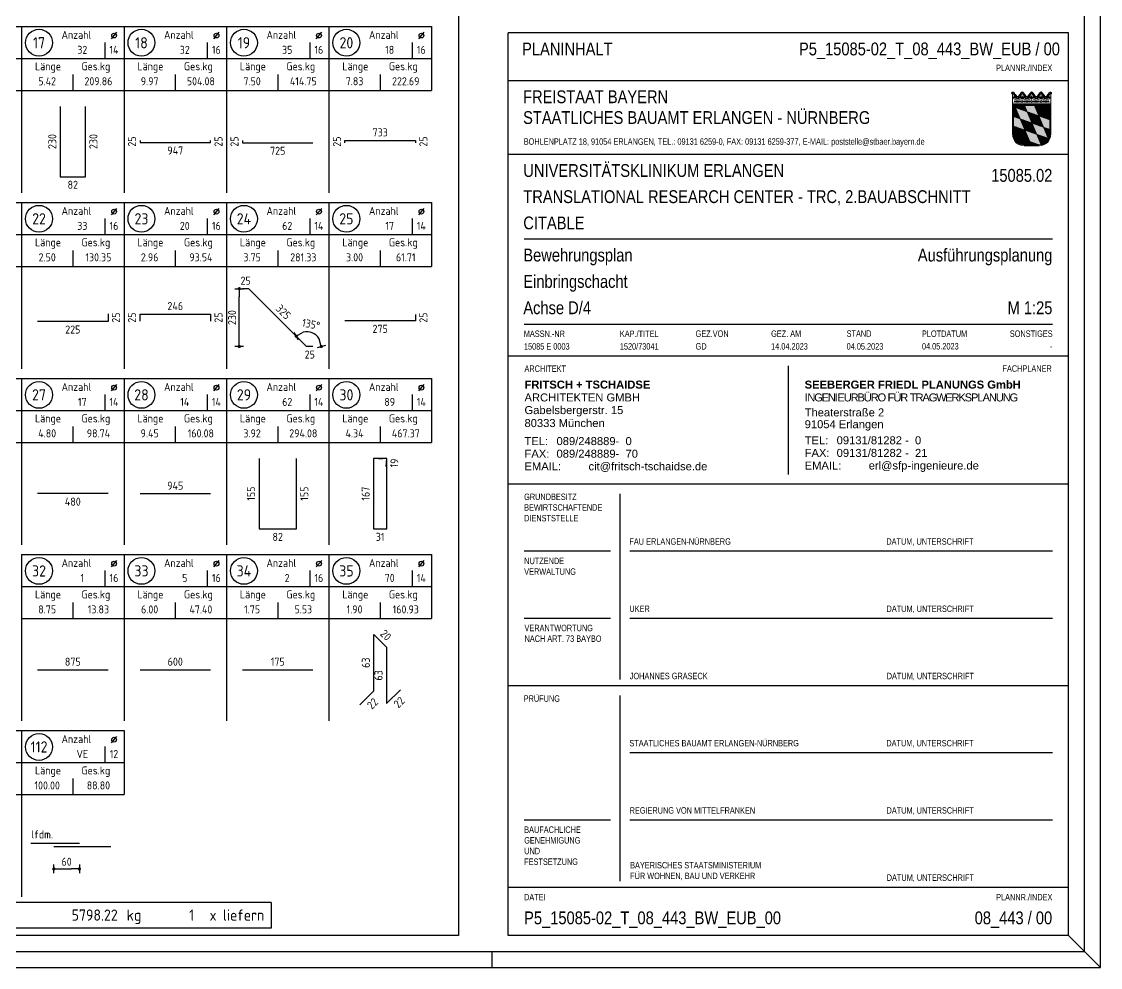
# Model space of a CAD drawing. Extents: x -13.2 to 53.1, y -36.8 to 21.9.
# Drawn here: x 26.05 to 34.48, y 0 to 7.39 of the extents above; entities that cross this region are included whole.
import ezdxf
from ezdxf.enums import TextEntityAlignment as Align

# ---------------------------------------------------------------- set-up
doc = ezdxf.new("R2010")
doc.units = 0
doc.header["$LTSCALE"] = 0.25
doc.linetypes.add('AUSGEZOGEN', pattern=[1000.01, 1000, 0.01])
for name, color, linetype in [('40 A Plankopf Text F+T', 7, 'Continuous'), ('BET-ANS', 7, 'Continuous'), ('MASSE', 7, 'Continuous'), ('RAHMEN', 7, 'Continuous'), ('RND', 7, 'Continuous'), ('RND_BILD', 7, 'Continuous'), ('TEXT', 7, 'Continuous')]:
    doc.layers.add(name, color=color, linetype=linetype)
doc.layers.add('NOPLOT', color=7, linetype='Continuous', plot=False)
doc.styles.add('ERSTELLTER_STIL_3', font='arial.ttf')
doc.styles.add('ERSTELLTER_STIL_4', font='arialbd.ttf')
doc.styles.add('plankopf_ArialN', font='ARIALN.TTF')
doc.styles.add('txt', font='isocp.shx')
doc.dimstyles.new('DOT_I', dxfattribs={"dimscale": 0.25, "dimtxt": 0.25, "dimasz": 0.25, "dimexe": 0.1, "dimexo": 0.3, "dimgap": 0.1, "dimtad": 1, "dimdec": 3, "dimzin": 3, "dimtxsty": 'txt', "dimblk": 'DOT', "dimblk1": 'DOT', "dimblk2": 'DOT', "dimsah": 1, "dimcen": 0.1, "dimse1": 1, "dimse2": 1, "dimazin": 0, "dimtfac": 1, "dimtdec": 4, "dimtix": 1, "dimtmove": 2, "dimatfit": 3, "dimfxl": 0, "dimtvp": 1, "dimtolj": 1, "dimtzin": 0, "dimarcsym": 0})
pattern_1 = [(0, (-322.07857, -163.97815), (8e-17, 0.254), [])]

# ---------------------------------------------------------------- blocks, each defined once
blk = doc.blocks.new('Bundeslandwappen')
at = {"lineweight": 9, "true_color": 0xffffff}
for points in [[(-5.75, 16.5), (-5.98, 16.5), (-5.98, 16.29), (-5.75, 16.29)], [(-5.09, 15.68), (-5.31, 15.68), (-5.31, 15.47), (-5.09, 15.47)], [(-3.49, 15.68), (-3.71, 15.68), (-3.71, 15.47), (-3.49, 15.47)], [(-2.82, 16.5), (-3.05, 16.5), (-3.05, 16.29), (-2.82, 16.29)], [(-2.15, 15.68), (-2.38, 15.68), (-2.38, 15.47), (-2.15, 15.47)], [(-0.56, 15.68), (-0.78, 15.68), (-0.78, 15.47), (-0.56, 15.47)], [(0.11, 16.5), (-0.11, 16.5), (-0.11, 16.29), (0.11, 16.29)], [(0.78, 15.68), (0.56, 15.68), (0.56, 15.47), (0.78, 15.47)], [(2.38, 15.68), (2.15, 15.68), (2.15, 15.47), (2.38, 15.47)], [(3.05, 16.5), (2.82, 16.5), (2.82, 16.29), (3.05, 16.29)], [(3.71, 15.68), (3.49, 15.68), (3.49, 15.47), (3.71, 15.47)], [(5.31, 15.68), (5.09, 15.68), (5.09, 15.47), (5.31, 15.47)], [(5.98, 16.5), (5.75, 16.5), (5.75, 16.29), (5.98, 16.29)]]:
    blk.add_hatch(color=7, dxfattribs=at).paths.add_polyline_path(points)
at = {"true_color": 0xffffff}
for points in [[(-5.34, 12.59), (-5.7, 12.59), (-5.7, 12.19), (-5.07, 11.96)], [(-1.42, 10.67), (-5.07, 11.96), (-3.57, 8.42), (0.08, 7.13)], [(0.86, 12.59), (-2.24, 12.59), (-1.42, 10.67), (2.23, 9.38)], [(3.96, 12.59), (1.66, 12.59), (4.37, 11.63)], [(5.7, 11.16), (4.37, 11.63), (5.7, 8.5)], [(-3.57, 8.42), (-5.7, 9.18), (-5.7, 6.17), (-2.07, 4.88)], [(3.73, 5.84), (0.08, 7.13), (1.58, 3.59), (5.23, 2.29)], [(5.7, 8.15), (2.23, 9.38), (3.73, 5.84), (5.7, 5.14)], [(-5.7, 6.14), (-5.7, 3.7, 0.041392), (-5.65, 3.14), (-4.21, 2.63)], [(1.58, 3.59), (-2.07, 4.88), (-0.56, 1.34), (2.36, 0.3, 0.043654), (2.95, 0.36)], [(-0.56, 1.34), (-4.21, 2.63), (-3.29, 0.45, 0.073774), (-2.3, 0.3), (-0.12, 0.3)]]:
    blk.add_hatch(color=7, dxfattribs=at).paths.add_polyline_path(points)
at = {"lineweight": 9}
h = blk.add_hatch(dxfattribs=at)
h.set_pattern_fill('ANSI31', color=256, scale=0.08, angle=315, style=0)
h.set_pattern_definition(pattern_1)
h.paths.add_polyline_path([(-5.07, 11.96), (-5.7, 12.19), (-5.7, 9.18), (-3.57, 8.42)])
h = blk.add_hatch(dxfattribs=at)
h.set_pattern_fill('ANSI31', color=256, scale=0.08, angle=315, style=0)
h.set_pattern_definition(pattern_1)
h.paths.add_polyline_path([(-2.24, 12.59), (-5.34, 12.59), (-5.07, 11.96), (-1.42, 10.67)])
h = blk.add_hatch(dxfattribs=at)
h.set_pattern_fill('ANSI31', color=256, scale=0.08, angle=315, style=0)
h.set_pattern_definition(pattern_1)
h.paths.add_polyline_path([(2.23, 9.38), (-1.42, 10.67), (0.08, 7.13), (3.73, 5.84)])
h = blk.add_hatch(dxfattribs=at)
h.set_pattern_fill('ANSI31', color=256, scale=0.08, angle=315, style=0)
h.set_pattern_definition(pattern_1)
h.paths.add_polyline_path([(4.37, 11.63), (1.66, 12.59), (0.86, 12.59), (2.23, 9.38), (5.7, 8.15), (5.7, 8.5)])
h = blk.add_hatch(dxfattribs=at)
h.set_pattern_fill('ANSI31', color=256, scale=0.08, angle=315, style=0)
h.set_pattern_definition(pattern_1)
h.paths.add_polyline_path([(5.7, 12.59), (3.96, 12.59), (4.37, 11.63), (5.7, 11.16)])
h = blk.add_hatch(dxfattribs=at)
h.set_pattern_fill('ANSI31', color=256, scale=0.08, angle=315, style=0)
h.set_pattern_definition(pattern_1)
h.paths.add_polyline_path([(0.08, 7.13), (-3.57, 8.42), (-2.07, 4.88), (1.58, 3.59)])
h = blk.add_hatch(dxfattribs=at)
h.set_pattern_fill('ANSI31', color=256, scale=0.08, angle=315, style=0)
h.set_pattern_definition(pattern_1)
h.paths.add_polyline_path([(-2.07, 4.88), (-5.7, 6.17), (-5.7, 6.14), (-4.21, 2.63), (-0.56, 1.34)])
h = blk.add_hatch(dxfattribs=at)
h.set_pattern_fill('ANSI31', color=256, scale=0.08, angle=315, style=0)
h.set_pattern_definition(pattern_1)
h.paths.add_polyline_path([(5.31, 2.11), (5.23, 2.29), (1.58, 3.59), (2.95, 0.36, 0.22704)])
h = blk.add_hatch(dxfattribs=at)
h.set_pattern_fill('ANSI31', color=256, scale=0.08, angle=315, style=0)
h.set_pattern_definition(pattern_1)
h.paths.add_polyline_path([(5.7, 5.14), (3.73, 5.84), (5.23, 2.29), (5.37, 2.24, 0.111178), (5.7, 3.7)])
h = blk.add_hatch(dxfattribs=at)
h.set_pattern_fill('ANSI31', color=256, scale=0.08, angle=315, style=0)
h.set_pattern_definition(pattern_1)
h.paths.add_polyline_path([(-4.21, 2.63), (-5.65, 3.14, 0.285055), (-3.29, 0.45)])
h = blk.add_hatch(dxfattribs=at)
h.set_pattern_fill('ANSI31', color=256, scale=0.08, angle=315, style=0)
h.set_pattern_definition(pattern_1)
h.paths.add_polyline_path([(-0.56, 1.34), (-0.12, 0.3), (2.3, 0.3, 0.004354), (2.36, 0.3)])
for p, q in [((-6, 16.1), (-6, 3.7)), ((-5.64, 14.97), (-5.64, 15.18)), ((-5.61, 16.59), (-5.62, 16.68)), ((-5.33, 15.19), (-5.33, 15.05)), ((-4.68, 14.54), (-5.26, 14.54)), ((-4.12, 14.54), (-3.54, 14.54)), ((-3.47, 15.19), (-3.47, 15.05)), ((-3.36, 13.9), (-2.93, 14.17)), ((-2.93, 13.63), (-3.36, 13.9)), ((-3.19, 16.59), (-3.18, 16.67)), ((-3.16, 14.97), (-3.16, 15.18)), ((-2.93, 15.58), (-2.93, 14.47)), ((-2.93, 14.17), (-2.5, 13.9)), ((-2.5, 13.9), (-2.93, 13.63)), ((-2.71, 14.97), (-2.71, 15.18)), ((-2.68, 16.59), (-2.69, 16.67)), ((-2.4, 15.19), (-2.4, 15.05)), ((-1.74, 14.54), (-2.32, 14.54)), ((-1.19, 14.54), (-0.61, 14.54)), ((-0.54, 15.19), (-0.54, 15.05)), ((0, 14.17), (-0.43, 13.9)), ((-0.43, 13.9), (0, 13.63)), ((-0.25, 16.59), (-0.24, 16.67)), ((-0.22, 14.97), (-0.22, 15.18)), ((0, 15.58), (0, 14.47)), ((0.43, 13.9), (0, 14.17)), ((0, 13.63), (0.43, 13.9)), ((0.22, 14.97), (0.22, 15.18)), ((0.25, 16.59), (0.24, 16.67)), ((0.54, 15.19), (0.54, 15.05)), ((1.19, 14.54), (0.61, 14.54)), ((1.74, 14.54), (2.32, 14.54)), ((2.4, 15.19), (2.4, 15.05)), ((2.93, 14.17), (2.5, 13.9)), ((2.5, 13.9), (2.93, 13.63)), ((2.68, 16.59), (2.69, 16.67)), ((2.71, 14.97), (2.71, 15.18)), ((2.93, 15.58), (2.93, 14.47)), ((3.36, 13.9), (2.93, 14.17)), ((2.93, 13.63), (3.36, 13.9)), ((3.16, 14.97), (3.16, 15.18)), ((3.19, 16.59), (3.18, 16.67)), ((3.47, 15.19), (3.47, 15.05)), ((4.12, 14.54), (3.54, 14.54)), ((4.68, 14.54), (5.26, 14.54)), ((5.33, 15.19), (5.33, 15.05)), ((5.61, 16.59), (5.62, 16.68)), ((5.64, 14.97), (5.64, 15.18)), ((6, 3.7), (6, 16.1)), ((-6, 13.29), (6, 13.29)), ((-6, 12.94), (6, 12.94)), ((-5.7, 12.59), (-5.7, 3.7)), ((-5.7, 12.59), (5.7, 12.59)), ((-5.7, 12.19), (5.7, 8.15)), ((-5.34, 12.59), (-0.12, 0.3)), ((-2.24, 12.59), (2.95, 0.36)), ((0.86, 12.59), (5.31, 2.11)), ((1.66, 12.59), (5.7, 11.16)), ((3.96, 12.59), (5.7, 8.5)), ((5.7, 3.7), (5.7, 12.59)), ((-5.7, 9.18), (5.7, 5.14)), ((-5.7, 6.17), (5.37, 2.24)), ((-5.7, 6.14), (-3.29, 0.45)), ((-5.66, 3.14), (2.36, 0.3)), ((-2.3, 0.3), (2.3, 0.3)), ((-2.3, 0), (2.3, 0))]:
    blk.add_line(p, q, dxfattribs=at)
for points in [[(-5.75, 16.29), (-5.98, 16.29), (-5.98, 16.5), (-5.75, 16.5)], [(-5.09, 15.47), (-5.31, 15.47), (-5.31, 15.68), (-5.09, 15.68)], [(-4.07, 13.71), (-4.83, 13.71), (-4.83, 14.1), (-4.07, 14.1)], [(-3.71, 15.47), (-3.49, 15.47), (-3.49, 15.68), (-3.71, 15.68)], [(-2.82, 16.29), (-3.05, 16.29), (-3.05, 16.5), (-2.82, 16.5)], [(-2.15, 15.47), (-2.38, 15.47), (-2.38, 15.68), (-2.15, 15.68)], [(-1.8, 13.71), (-1.04, 13.71), (-1.04, 14.1), (-1.8, 14.1)], [(-0.78, 15.47), (-0.56, 15.47), (-0.56, 15.68), (-0.78, 15.68)], [(0.11, 16.29), (-0.11, 16.29), (-0.11, 16.5), (0.11, 16.5)], [(0.78, 15.47), (0.56, 15.47), (0.56, 15.68), (0.78, 15.68)], [(1.8, 13.71), (1.04, 13.71), (1.04, 14.1), (1.8, 14.1)], [(2.15, 15.47), (2.38, 15.47), (2.38, 15.68), (2.15, 15.68)], [(3.05, 16.29), (2.82, 16.29), (2.82, 16.5), (3.05, 16.5)], [(3.71, 15.47), (3.49, 15.47), (3.49, 15.68), (3.71, 15.68)], [(4.07, 13.71), (4.83, 13.71), (4.83, 14.1), (4.07, 14.1)], [(5.09, 15.47), (5.31, 15.47), (5.31, 15.68), (5.09, 15.68)], [(5.75, 16.29), (5.98, 16.29), (5.98, 16.5), (5.75, 16.5)]]:
    blk.add_lwpolyline(points, close=True, dxfattribs=at)
for centre in [(-5.28, 13.9), (-3.71, 13.9), (-2.2, 13.9), (-0.68, 13.9), (0.68, 13.9), (2.2, 13.9), (3.71, 13.9), (5.28, 13.9)]:
    blk.add_circle(centre, 0.123, dxfattribs=at)
for centre, radius, start, end in [((-5.89, 16.45), 0.362, 44.6681, 253.1183), ((-5.67, 16.67), 0.05, 6.6615, 44.6681), ((-5.49, 15.18), 0.157, 3.2756, 179.5521), ((-5.19, 14.99), 0.453, 182.8328, 261.3043), ((-5.56, 16.59), 0.05, 186.6615, 265.6209), ((-5.42, 15.99), 0.179, 74.7883, 15.1356), ((-5.59, 16.26), 0.281, 346.0232, 85.6209), ((-5.36, 16.21), 0.05, 254.7883, 346.0232), ((-5.26, 15.23), 0.191, 249.6358, 3.0857), ((-5.2, 16.05), 0.05, 93.0633, 195.1356), ((-5.19, 15.87), 0.224, 350.9542, 93.0633), ((-5.02, 15.24), 0.05, 82.9467, 183.0857), ((-4.99, 15.54), 0.249, 262.9467, 77.8855), ((-4.92, 15.83), 0.05, 170.9542, 257.8855), ((-4.62, 14.89), 0.224, 71.4, 0), ((-4.71, 14.85), 0.312, 275.9649, 353.9773), ((-4.4, 15.24), 0.208, 317.0775, 222.9225), ((-4.18, 14.89), 0.224, 180, 108.6), ((-4.09, 14.85), 0.312, 186.0227, 264.0351), ((-3.81, 15.54), 0.249, 102.1145, 277.0533), ((-3.88, 15.83), 0.05, 282.1145, 9.0458), ((-3.61, 15.87), 0.224, 86.9367, 189.0458), ((-3.78, 15.24), 0.05, 356.9143, 97.0533), ((-3.54, 15.23), 0.191, 176.9143, 290.3642), ((-3.6, 16.05), 0.05, 344.8644, 86.9367), ((-3.38, 15.99), 0.179, 164.8644, 105.2117), ((-3.61, 14.99), 0.453, 278.6957, 357.1672), ((-3.21, 16.26), 0.281, 94.3791, 193.9768), ((-3.44, 16.21), 0.05, 193.9768, 285.2117), ((-3.31, 15.18), 0.157, 0.4479, 176.7244), ((-3.24, 16.59), 0.05, 274.3791, 353.3385), ((-3.13, 16.67), 0.05, 155.2288, 173.3385), ((-2.93, 16.58), 0.264, 24.0166, 155.3409), ((-2.55, 15.18), 0.157, 3.2756, 179.5521), ((-2.26, 14.99), 0.453, 182.8328, 261.3043), ((-2.74, 16.66), 0.05, 6.6615, 24.0166), ((-2.63, 16.59), 0.05, 186.6615, 265.6209), ((-2.49, 15.99), 0.179, 74.7883, 15.1356), ((-2.65, 16.26), 0.281, 346.0232, 85.6209), ((-2.43, 16.21), 0.05, 254.7883, 346.0232), ((-2.33, 15.23), 0.191, 249.6358, 3.0857), ((-2.27, 16.05), 0.05, 93.0633, 195.1356), ((-2.26, 15.87), 0.224, 350.9542, 93.0633), ((-2.09, 15.24), 0.05, 82.9467, 183.0857), ((-2.05, 15.54), 0.249, 262.9467, 77.8855), ((-1.99, 15.83), 0.05, 170.9542, 257.8855), ((-1.69, 14.89), 0.224, 71.4, 0), ((-1.78, 14.85), 0.312, 275.9649, 353.9773), ((-1.47, 15.24), 0.208, 317.0775, 222.9225), ((-1.24, 14.89), 0.224, 180, 108.6), ((-1.16, 14.85), 0.312, 186.0227, 264.0351), ((-0.88, 15.54), 0.249, 102.1145, 277.0533), ((-0.94, 15.83), 0.05, 282.1145, 9.0458), ((-0.67, 15.87), 0.224, 86.9367, 189.0458), ((-0.84, 15.24), 0.05, 356.9143, 97.0533), ((-0.6, 15.23), 0.191, 176.9143, 290.3642), ((-0.66, 16.05), 0.05, 344.8644, 86.9367), ((-0.44, 15.99), 0.179, 164.8644, 105.2117), ((-0.68, 14.99), 0.453, 278.6957, 357.1672), ((-0.28, 16.26), 0.281, 94.3791, 193.9768), ((-0.5, 16.21), 0.05, 193.9768, 285.2117), ((-0.38, 15.18), 0.157, 0.4479, 176.7244), ((-0.3, 16.59), 0.05, 274.3791, 353.3385), ((0, 16.58), 0.264, 24.0166, 155.3409), ((-0.19, 16.67), 0.05, 155.2288, 173.3385), ((0.38, 15.18), 0.157, 3.2756, 179.5521), ((0.68, 14.99), 0.453, 182.8328, 261.3043), ((0.19, 16.66), 0.05, 6.6615, 24.0166), ((0.3, 16.59), 0.05, 186.6615, 265.6209), ((0.44, 15.99), 0.179, 74.7883, 15.1356), ((0.28, 16.26), 0.281, 346.0232, 85.6209), ((0.5, 16.21), 0.05, 254.7883, 346.0232), ((0.6, 15.23), 0.191, 249.6358, 3.0857), ((0.66, 16.05), 0.05, 93.0633, 195.1356), ((0.67, 15.87), 0.224, 350.9542, 93.0633), ((0.84, 15.24), 0.05, 82.9467, 183.0857), ((0.88, 15.54), 0.249, 262.9467, 77.8855), ((0.94, 15.83), 0.05, 170.9542, 257.8855), ((1.24, 14.89), 0.224, 71.4, 0), ((1.16, 14.85), 0.312, 275.9649, 353.9773), ((1.47, 15.24), 0.208, 317.0775, 222.9225), ((1.69, 14.89), 0.224, 180, 108.6), ((1.78, 14.85), 0.312, 186.0227, 264.0351), ((2.05, 15.54), 0.249, 102.1145, 277.0533), ((1.99, 15.83), 0.05, 282.1145, 9.0458), ((2.26, 15.87), 0.224, 86.9367, 189.0458), ((2.09, 15.24), 0.05, 356.9143, 97.0533), ((2.33, 15.23), 0.191, 176.9143, 290.3642), ((2.27, 16.05), 0.05, 344.8644, 86.9367), ((2.49, 15.99), 0.179, 164.8644, 105.2117), ((2.26, 14.99), 0.453, 278.6957, 357.1672), ((2.65, 16.26), 0.281, 94.3791, 193.9768), ((2.43, 16.21), 0.05, 193.9768, 285.2117), ((2.55, 15.18), 0.157, 0.4479, 176.7244), ((2.63, 16.59), 0.05, 274.3791, 353.3385), ((2.93, 16.58), 0.264, 24.0166, 155.3409), ((2.74, 16.67), 0.05, 155.2288, 173.3385), ((3.31, 15.18), 0.157, 3.2756, 179.5521), ((3.61, 14.99), 0.453, 182.8328, 261.3043), ((3.13, 16.66), 0.05, 6.6615, 24.0166), ((3.24, 16.59), 0.05, 186.6615, 265.6209), ((3.38, 15.99), 0.179, 74.7883, 15.1356), ((3.21, 16.26), 0.281, 346.0232, 85.6209), ((3.44, 16.21), 0.05, 254.7883, 346.0232), ((3.54, 15.23), 0.191, 249.6358, 3.0857), ((3.6, 16.05), 0.05, 93.0633, 195.1356), ((3.61, 15.87), 0.224, 350.9542, 93.0633), ((3.78, 15.24), 0.05, 82.9467, 183.0857), ((3.81, 15.54), 0.249, 262.9467, 77.8855), ((3.88, 15.83), 0.05, 170.9542, 257.8855), ((4.18, 14.89), 0.224, 71.4, 0), ((4.09, 14.85), 0.312, 275.9649, 353.9773), ((4.4, 15.24), 0.208, 317.0775, 222.9225), ((4.62, 14.89), 0.224, 180, 108.6), ((4.71, 14.85), 0.312, 186.0227, 264.0351), ((4.99, 15.54), 0.249, 102.1145, 277.0533), ((4.92, 15.83), 0.05, 282.1145, 9.0458), ((5.19, 15.87), 0.224, 86.9367, 189.0458), ((5.02, 15.24), 0.05, 356.9143, 97.0533), ((5.26, 15.23), 0.191, 176.9143, 290.3642), ((5.2, 16.05), 0.05, 344.8644, 86.9367), ((5.42, 15.99), 0.179, 164.8644, 105.2117), ((5.19, 14.99), 0.453, 278.6957, 357.1672), ((5.59, 16.26), 0.281, 94.3791, 193.9768), ((5.36, 16.21), 0.05, 193.9768, 285.2117), ((5.49, 15.18), 0.157, 0.4479, 176.7244), ((5.56, 16.59), 0.05, 274.3791, 353.3385), ((5.67, 16.67), 0.05, 135.3319, 173.3385), ((5.89, 16.45), 0.362, 286.8817, 135.3319), ((-2.3, 3.7), 3.7, 180, 270), ((-2.3, 3.7), 3.4, 180, 270), ((2.3, 3.7), 3.7, 270, 0), ((2.3, 3.7), 3.4, 270, 0)]:
    blk.add_arc(centre, radius, start, end, dxfattribs=at)
blk = doc.blocks.new('Plankopf_PU')
for p, q in [((-18.5, 25.4), (-18.5, 27.7)), ((-1, 27.7), (-18.5, 27.7)), ((-1, 27.7), (-18.5, 27.7)), ((-1, 25.4), (-1, 27.7)), ((-1, 25.4), (-18.5, 25.4)), ((-1, 25.4), (-18.5, 25.4)), ((-18.5, 19.1), (-18.5, 25.4)), ((-1, 19.1), (-1, 25.4)), ((-1.5, 22.75), (-18, 22.75)), ((-18, 20.1), (-1.5, 20.1)), ((-18.5, 15.1), (-18.5, 19.1)), ((-1, 19.1), (-18.5, 19.1)), ((-1, 15.1), (-1, 19.1)), ((-9.75, 18.8), (-9.75, 15.4)), ((-1, 15.1), (-18.5, 15.1)), ((-1, 15.1), (-18.5, 15.1)), ((-18.5, 8.8), (-18.5, 15.1)), ((-1, 8.8), (-1, 15.1)), ((-15, 9), (-15, 14.8)), ((-15.3, 13), (-18, 13)), ((-1.5, 13), (-14.7, 13)), ((-15.3, 10.9), (-18, 10.9)), ((-1.5, 10.9), (-14.7, 10.9)), ((-18.5, 2.5), (-18.5, 8.8)), ((-1, 8.8), (-18.5, 8.8)), ((-1, 2.5), (-1, 8.8)), ((-15, 2.7), (-15, 8.5)), ((-1.5, 6.7), (-14.7, 6.7)), ((-15.3, 4.6), (-18, 4.6)), ((-1.5, 4.6), (-14.7, 4.6)), ((-1, 2.5), (-18.5, 2.5)), ((-18.5, 1), (-18.5, 2.5)), ((-1, 2.5), (-18.5, 2.5)), ((-1, 1), (-1, 2.5)), ((-1, 1), (-18.5, 1))]:
    blk.add_line(p, q)
at = {"xscale": 0.1, "yscale": 0.1, "zscale": 0.1}
blk.add_blockref('Bundeslandwappen', (-2.148, 25.669), dxfattribs=at)
at = {"linetype": 'AUSGEZOGEN', "lineweight": 35, "style": 'plankopf_ArialN'}
for s, height, p in [('FREISTAAT BAYERN', 0.4, (-18.032, 27.401)), ('PRÜFUNG', 0.2, (-18.013, 8.5))]:
    blk.add_text(s, height=height, dxfattribs=at).set_placement(p, align=Align.TOP_LEFT)
blk.add_text('STAATLICHES BAUAMT ERLANGEN - NÜRNBERG', height=0.4, dxfattribs=at).set_placement((-18.032, 26.552), align=Align.MIDDLE_LEFT)
at = {"style": 'plankopf_ArialN'}
for s, p in [('BOHLENPLATZ 18, 91054 ERLANGEN, TEL.: 09131 6259-0, FAX: 09131 6259-377, E-MAIL: poststelle@stbaer.bayern.de', (-18.012, 25.702)), ('MASSN.-NR', (-18.011, 19.698)), ('KAP./TITEL', (-15.01, 19.698)), ('GEZ.VON', (-12.644, 19.7)), ('GEZ. AM', (-10.286, 19.7)), ('STAND', (-7.927, 19.702)), ('PLOTDATUM', (-5.574, 19.7)), ('FAU ERLANGEN-NÜRNBERG', (-14.712, 13.207)), ('DATUM, UNTERSCHRIFT', (-6.687, 13.207)), ('UKER', (-14.712, 11.107)), ('DATUM, UNTERSCHRIFT', (-6.68, 11.106)), ('JOHANNES GRASECK', (-14.7, 9.005)), ('DATUM, UNTERSCHRIFT', (-6.675, 9.005)), ('STAATLICHES BAUAMT ERLANGEN-NÜRNBERG', (-14.712, 6.907)), ('DATUM, UNTERSCHRIFT', (-6.687, 6.907)), ('REGIERUNG VON MITTELFRANKEN', (-14.705, 4.806)), ('DATUM, UNTERSCHRIFT', (-6.68, 4.806)), ('DATUM, UNTERSCHRIFT', (-6.675, 2.705)), ('DATEI', (-18.002, 2.095))]:
    blk.add_text(s, height=0.2, dxfattribs=at).set_placement(p)
for s, p in [('SONSTIGES', (-1.493, 19.7)), ('PLANNR./INDEX', (-1.501, 2.095))]:
    blk.add_text(s, height=0.2, dxfattribs=at).set_placement(p, align=Align.RIGHT)
at = {"linetype": 'AUSGEZOGEN', "lineweight": 35, "style": 'plankopf_ArialN'}
blk.add_text('ARCHITEKT', height=0.2, dxfattribs=at).set_placement((-17.989, 18.607))
blk.add_text('FACHPLANER', height=0.2, dxfattribs=at).set_placement((-1.52, 18.611), align=Align.RIGHT)
at = {"insert": (-5.574, 19.303), "char_height": 0.2, "attachment_point": 7, "style": 'plankopf_ArialN'}
blk.add_mtext('04.05.2023', dxfattribs=at)
at = {"char_height": 0.2, "attachment_point": 1, "style": 'plankopf_ArialN'}
for s, insert, width in [('GRUNDBESITZ\\PBEWIRTSCHAFTENDE DIENSTSTELLE', (-18, 14.804), 2.5), ('NUTZENDE^JVERWALTUNG', (-17.998, 12.8), 2.69843), ('VERANTWORTUNG  NACH ART. 73 BAYBO', (-17.988, 10.705), 2.68768), ('BAUFACHLICHE GENEHMIGUNG UND FESTSETZUNG', (-17.998, 4.404), 2.2311), ('BAYERISCHES STAATSMINISTERIUM ^JFÜR WOHNEN, BAU UND VERKEHR', (-14.689, 3.294), 9.29412)]:
    blk.add_mtext(s, dxfattribs=dict(at, insert=insert, width=width))
at = {"style": 'plankopf_ArialN'}
for tag, p in [('PROJEKTBEZEICHNUNGZ1', (-18.025, 24.578)), ('PROJEKTBEZEICHNUNGZ2', (-18.025, 23.761)), ('PROJEKTBEZEICHNUNGZ3', (-18.025, 22.941))]:
    blk.add_attdef(tag, text='', height=0.4, dxfattribs=at).set_placement(p, align=Align.BOTTOM_LEFT)
for tag, p in [('GEB.-NR', (-1.5, 24.946)), ('0.000X', (-1.507, 1.749))]:
    blk.add_attdef(tag, text='', height=0.4, dxfattribs=at).set_placement(p, align=Align.TOP_RIGHT)
for tag, p, height in [('PLANINHALTZ1', (-18.025, 22.055), 0.4), ('PLANINHALTZ2', (-18.025, 21.232), 0.4), ('PLANINHALTZ3', (-18.025, 20.409), 0.4), ('MASSN.-NR', (-18.005, 19.303), 0.2), ('KAPITEL/TITEL', (-15.01, 19.303), 0.2), ('GEZ_VON', (-12.644, 19.303), 0.2), ('GEZ_AM', (-10.286, 19.303), 0.2), ('STAND', (-7.927, 19.303), 0.2)]:
    blk.add_attdef(tag, p, '', height=height, dxfattribs=at)
for tag, height, p in [('PLANUNGSPHASE', 0.4, (-1.5, 22.055)), ('PROJEKTKATEGORIE', 0.4, (-1.5, 21.232)), ('MAßSTAB', 0.4, (-1.5, 20.409)), ('SONSTIGES', 0.2, (-1.5, 19.303))]:
    blk.add_attdef(tag, text='', height=height, dxfattribs=at).set_placement(p, align=Align.RIGHT)
at = {"layer": '40 A Plankopf Text F+T', "color": 7, "linetype": 'Continuous', "lineweight": 13, "char_height": 0.25, "attachment_point": 7}
for s, insert, style in [('\\A1;FRITSCH + TSCHAIDSE ', (-17.988, 18.081), 'ERSTELLTER_STIL_4'), ('\\A1;SEEBERGER FRIEDL PLANUNGS GmbH', (-9.238, 18.081), 'ERSTELLTER_STIL_4'), ('\\A1;ARCHITEKTEN GMBH', (-17.988, 17.68), 'ERSTELLTER_STIL_3'), ('\\A1;{\\T0.8;INGENIEURBÜRO FÜR TRAGWERKSPLANUNG}', (-9.238, 17.68), 'ERSTELLTER_STIL_3'), ('\\A1;Gabelsbergerstr. 15', (-17.988, 17.212), 'ERSTELLTER_STIL_3'), ('\\A1;Theaterstraße 2', (-9.238, 17.212), 'ERSTELLTER_STIL_3'), ('\\A1;80333 München', (-17.988, 16.879), 'ERSTELLTER_STIL_3'), ('\\A1;91054 Erlangen', (-9.238, 16.771), 'ERSTELLTER_STIL_3')]:
    blk.add_mtext(s, dxfattribs=dict(at, insert=insert, style=style))
at = {"layer": '40 A Plankopf Text F+T', "color": 7, "linetype": 'Continuous', "lineweight": 13, "char_height": 0.25, "attachment_point": 7, "line_spacing_factor": 0.945293, "style": 'ERSTELLTER_STIL_3'}
for s, insert in [('\\A1;TEL: ^I089/248889-  0\\PFAX: ^I089/248889-  70\\PEMAIL: ^Icit@fritsch-tschaidse.de', (-17.988, 15.481)), ('\\A1;TEL: ^I09131/81282 -  0\\PFAX: ^I09131/81282 -  21\\PEMAIL: ^Ierl@sfp-ingenieure.de', (-9.238, 15.481))]:
    blk.add_mtext(s, dxfattribs=dict(at, insert=insert))
blk = doc.blocks.new('A0-19-0')
at = {"layer": 'RAHMEN'}
for p, q in [((137.9, 0), (137.9, 84.1)), ((0, 0), (137.9, 0))]:
    blk.add_line(p, q, dxfattribs=at)
at = {"layer": 'RAHMEN', "color": 5}
for p, q in [((137.4, 0.5), (137.4, 83.6)), ((2, 0.5), (137.4, 0.5))]:
    blk.add_line(p, q, dxfattribs=at)
at = {"layer": 'RAHMEN', "color": 7}
blk.add_line((118.9, 0), (118.9, 0.5), dxfattribs=at)
blk = doc.blocks.new('DOT')
at = {"layer": 'MASSE', "color": 7, "linetype": 'Continuous'}
for p, q in [((0, 0), (-1, 0)), ((0, 0.54), (0, -0.54))]:
    blk.add_line(p, q, dxfattribs=at)
at = {"layer": 'MASSE', "color": 7, "linetype": 'Continuous', "const_width": 0.2}
blk.add_lwpolyline([(-0.1, 0, 1), (0.1, 0, 1)], format="xyb", close=True, dxfattribs=at)
blk = doc.blocks.new('*D38')
at = {"layer": 'Defpoints', "color": 0, "linetype": 'AUSGEZOGEN', "transparency": 16777216}
for p in [(26.3026, 0.9444), (26.5026, 0.9444), (26.5026, 0.7694)]:
    blk.add_point(p, dxfattribs=at)
at = {"layer": 'RND', "color": 0, "linetype": 'AUSGEZOGEN', "lineweight": -2, "transparency": 16777216}
blk.add_line((26.3651, 0.7694), (26.4401, 0.7694), dxfattribs=at)
at = {"layer": 'RND', "color": 0, "linetype": 'AUSGEZOGEN', "lineweight": -2, "transparency": 16777216, "xscale": 0.0625, "yscale": 0.0625, "zscale": 0.0625, "rotation": 180}
blk.add_blockref('DOT', (26.3026, 0.7694), dxfattribs=at)
at = {"layer": 'RND', "color": 0, "linetype": 'AUSGEZOGEN', "lineweight": -2, "transparency": 16777216, "xscale": 0.0625, "yscale": 0.0625, "zscale": 0.0625}
blk.add_blockref('DOT', (26.5026, 0.7694), dxfattribs=at)
at = {"layer": 'RND', "color": 0, "linetype": 'AUSGEZOGEN', "transparency": 16777216, "insert": (26.4026, 0.8257), "char_height": 0.0625, "attachment_point": 5, "style": 'txt'}
blk.add_mtext('\\A1;60', dxfattribs=at)
blk = doc.blocks.new('RND_LIS2')
at = {"layer": 'RND', "color": 3, "linetype": 'Continuous'}
for p, q in [((0, 0), (0, -5.2)), ((0, 0), (3.2, 0)), ((3.2, 0), (3.2, -2)), ((2.6, -0.503), (2.6, -1)), ((0, -1), (3.2, -1)), ((1.6, -1.503), (1.6, -2)), ((0, -2), (3.2, -2))]:
    blk.add_line(p, q, dxfattribs=at)
at = {"layer": 'RND', "color": 7, "linetype": 'Continuous'}
blk.add_line((2.805, -0.39), (2.973, -0.186), dxfattribs=at)
at = {"layer": 'RND', "color": 1, "linetype": 'Continuous'}
blk.add_circle((0.545, -0.513), 0.42, dxfattribs=at)
at = {"layer": 'RND', "color": 7, "linetype": 'Continuous'}
blk.add_circle((2.889, -0.288), 0.075, dxfattribs=at)
at = {"layer": 'RND', "color": 7, "linetype": 'Continuous', "style": 'txt'}
for s, p in [('Anzahl', (1.249, -0.391)), ('Länge', (0.42, -1.373)), ('Ges.kg', (1.872, -1.373))]:
    blk.add_text(s, height=0.25, dxfattribs=at).set_placement(p)
at = {"layer": 'RND', "color": 1, "linetype": 'Continuous', "style": 'txt'}
blk.add_attdef('POS1', text='', height=0.35, dxfattribs=at).set_placement((0.545, -0.513), align=Align.MIDDLE)
at = {"layer": 'RND', "color": 7, "linetype": 'Continuous', "style": 'txt'}
for tag, p in [('STK1', (1.897, -0.859)), ('DS1', (2.885, -0.859)), ('LANG1', (0.8, -1.841)), ('GEW', (2.4, -1.841))]:
    blk.add_attdef(tag, text='', height=0.25, dxfattribs=at).set_placement(p, align=Align.CENTER)
blk = doc.blocks.new('*D42')
at = {"layer": 'Defpoints', "color": 0, "linetype": 'AUSGEZOGEN', "transparency": 16777216}
for p in [(27.751, 5.3014), (27.751, 5.3014), (27.751, 4.8496)]:
    blk.add_point(p, dxfattribs=at)
at = {"layer": 'RND_BILD', "color": 0, "linetype": 'AUSGEZOGEN', "lineweight": -2, "transparency": 16777216}
blk.add_line((27.751, 4.9121), (27.751, 5.2389), dxfattribs=at)
at = {"layer": 'RND_BILD', "color": 0, "linetype": 'AUSGEZOGEN', "lineweight": -2, "transparency": 16777216, "xscale": 0.0625, "yscale": 0.0625, "zscale": 0.0625}
for p, rotation in [((27.751, 5.3014), 90), ((27.751, 4.8496), 270)]:
    blk.add_blockref('DOT', p, dxfattribs=dict(at, rotation=rotation))
at = {"layer": 'RND_BILD', "color": 0, "linetype": 'AUSGEZOGEN', "transparency": 16777216, "insert": (27.6948, 5.0755), "char_height": 0.0625, "attachment_point": 5, "rotation": 90, "style": 'txt'}
blk.add_mtext('\\A1;230', dxfattribs=at)
blk = doc.blocks.new('*D44')
at = {"layer": 'Defpoints', "color": 0, "linetype": 'AUSGEZOGEN', "transparency": 16777216}
for p in [(27.8252, 5.3014), (28.3579, 4.9307), (28.2769, 4.8496), (28.2769, 4.8496), (28.326, 4.8496)]:
    blk.add_point(p, dxfattribs=at)
at = {"layer": 'MASSE', "color": 0, "linetype": 'AUSGEZOGEN', "lineweight": -2, "transparency": 16777216}
blk.add_arc((28.2769, 4.8496), 0.1146, 31.65411, 103.34589, dxfattribs=at)
at = {"layer": 'MASSE', "color": 0, "linetype": 'AUSGEZOGEN', "lineweight": -2, "transparency": 16777216, "xscale": 0.0625, "yscale": 0.0625, "zscale": 0.0625}
for p, rotation in [((28.1959, 4.9307), 209.172944523372), ((28.3915, 4.8496), 285.8270554766255)]:
    blk.add_blockref('DOT', p, dxfattribs=dict(at, rotation=rotation))
at = {"layer": 'MASSE', "color": 0, "linetype": 'AUSGEZOGEN', "transparency": 16777216, "insert": (28.3113, 5.024), "char_height": 0.0625, "attachment_point": 5, "rotation": 348.83008, "style": 'txt'}
blk.add_mtext('\\A1;135°', dxfattribs=at)
blk = doc.blocks.new('RND_SUM')
at = {"layer": 'RND', "color": 5, "linetype": 'Continuous'}
for p, q in [((0, 0), (0, 0.8)), ((11, 0.8), (0, 0.8)), ((11, 0.8), (11, 0)), ((11, 0), (0, 0))]:
    blk.add_line(p, q, dxfattribs=at)
at = {"layer": 'RND', "color": 1, "linetype": 'Continuous', "style": 'txt'}
for s, p in [('Rundstahl', (0.292, 0.235)), ('kg', (6.483, 0.235))]:
    blk.add_text(s, height=0.35, dxfattribs=at).set_placement(p)
blk.add_text('x liefern', height=0.35, dxfattribs=at).set_placement((10.784, 0.235), align=Align.RIGHT)
for tag, p in [('RND-S', (6.203, 0.235)), ('RND-Z', (8.59, 0.235))]:
    blk.add_attdef(tag, text='', height=0.35, dxfattribs=at).set_placement(p, align=Align.RIGHT)

msp = doc.modelspace()

# ---------------------------------------------------------------- linework, layer by layer
for p, q in [((34.225, 7.3), (29.85, 7.3)), ((29.85, 6.925), (29.85, 7.3)), ((34.225, 6.925), (34.225, 7.3))]:
    msp.add_line(p, q)
at = {"layer": 'NOPLOT', "color": 191, "linetype": 'AUSGEZOGEN'}
msp.add_line((34.225, 0.25), (34.475, 0), dxfattribs=at)
at = {"layer": 'RND', "color": 1, "linetype": 'AUSGEZOGEN'}
for points in [[(26.1236, 0.9694), (26.5026, 0.9694)], [(26.3026, 0.9444), (26.7485, 0.9444)]]:
    msp.add_lwpolyline(points, dxfattribs=at)
at = {"layer": 'RND_BILD', "color": 1, "linetype": 'AUSGEZOGEN'}
for points in [[(26.353, 6.7255), (26.353, 6.1755), (26.5491, 6.1755), (26.5491, 6.7255)], [(26.976, 6.4578), (26.976, 6.4432), (27.526, 6.4432), (27.526, 6.4578)], [(27.776, 6.46), (27.776, 6.441), (28.326, 6.441)], [(28.576, 6.4411), (28.576, 6.4599), (29.126, 6.4599), (29.126, 6.4411)], [(28.326, 4.8496), (28.2769, 4.8496), (27.8252, 5.3014), (27.776, 5.3014)], [(26.726, 5.106), (26.726, 5.0449), (26.176, 5.0449)], [(26.976, 5.0475), (26.976, 5.1034), (27.526, 5.1034), (27.526, 5.0475)], [(29.126, 5.1005), (29.126, 5.0505), (28.576, 5.0505)], [(27.9055, 3.9755), (27.9055, 3.4255), (28.1965, 3.4255), (28.1965, 3.9755)], [(28.8966, 3.9132), (28.9021, 3.9755), (28.8, 3.9755), (28.8, 3.4255), (28.9021, 3.4255), (28.9021, 3.9755), (28.8397, 3.97)], [(26.726, 3.7005), (26.176, 3.7005)], [(26.976, 3.7005), (27.526, 3.7005)], [(28.6926, 2.0505), (28.8015, 2.1594), (28.8015, 2.6005), (28.9005, 2.5015), (28.9005, 2.0604), (29.0094, 2.1693)], [(26.176, 2.3255), (26.726, 2.3255)], [(26.976, 2.3255), (27.526, 2.3255)], [(27.776, 2.3255), (28.326, 2.3255)]]:
    msp.add_lwpolyline(points, dxfattribs=at)
at = {"layer": 'TEXT', "color": 1, "linetype": 'AUSGEZOGEN'}
msp.add_lwpolyline([(25.0896, 11.7274), (29.4619, 11.7274), (29.4619, 0.25), (25.0896, 0.25)], close=True, dxfattribs=at)

# ---------------------------------------------------------------- block references
at = {"layer": 'BET-ANS'}
ref = msp.add_blockref('Plankopf_PU', (34.475, 0), dxfattribs=dict(at, xscale=0.25, yscale=0.25, zscale=0.25))
ref.add_attrib('0.000X', '08_443 / 00', dxfattribs={"layer": '0', "height": 0.1, "style": 'plankopf_ArialN'}).set_placement((34.0983, 0.4372), align=Align.TOP_RIGHT)
ref.add_attrib('STAND', '04.05.2023', (32.4933, 4.8258), dxfattribs={"layer": '0', "height": 0.05, "style": 'plankopf_ArialN'})
ref.add_attrib('PLANINHALTZ1', 'Bewehrungsplan', (29.9687, 5.5139), dxfattribs={"layer": '0', "height": 0.1, "style": 'plankopf_ArialN'})
ref.add_attrib('PLANINHALTZ2', 'Einbringschacht', (29.9687, 5.308), dxfattribs={"layer": '0', "height": 0.1, "style": 'plankopf_ArialN'})
ref.add_attrib('PLANINHALTZ3', 'Achse D/4', (29.9687, 5.1023), dxfattribs={"layer": '0', "height": 0.1, "style": 'plankopf_ArialN'})
ref.add_attrib('PROJEKTBEZEICHNUNGZ1', 'UNIVERSITÄTSKLINIKUM ERLANGEN', dxfattribs={"layer": '0', "height": 0.1, "style": 'plankopf_ArialN'}).set_placement((29.9687, 6.1444), align=Align.BOTTOM_LEFT)
ref.add_attrib('PROJEKTBEZEICHNUNGZ2', 'TRANSLATIONAL RESEARCH CENTER - TRC, 2.BAUABSCHNITT', dxfattribs={"layer": '0', "height": 0.1, "style": 'plankopf_ArialN'}).set_placement((29.9687, 5.9403), align=Align.BOTTOM_LEFT)
ref.add_attrib('PROJEKTBEZEICHNUNGZ3', 'CITABLE', dxfattribs={"layer": '0', "height": 0.1, "style": 'plankopf_ArialN'}).set_placement((29.9687, 5.7352), align=Align.BOTTOM_LEFT)
ref.add_attrib('GEB.-NR', '15085.02', dxfattribs={"layer": '0', "height": 0.1, "style": 'plankopf_ArialN'}).set_placement((34.1, 6.2365), align=Align.TOP_RIGHT)
ref.add_attrib('PLANUNGSPHASE', 'Ausführungsplanung', dxfattribs={"layer": '0', "height": 0.1, "style": 'plankopf_ArialN'}).set_placement((34.1, 5.5139), align=Align.RIGHT)
ref.add_attrib('MAßSTAB', 'M 1:25', dxfattribs={"layer": '0', "height": 0.1, "style": 'plankopf_ArialN'}).set_placement((34.1, 5.1023), align=Align.RIGHT)
ref.add_attrib('MASSN.-NR', '15085 E 0003', (29.9737, 4.8258), dxfattribs={"layer": '0', "height": 0.05, "style": 'plankopf_ArialN'})
ref.add_attrib('KAPITEL/TITEL', '1520/73041', (30.7225, 4.8258), dxfattribs={"layer": '0', "height": 0.05, "style": 'plankopf_ArialN'})
ref.add_attrib('GEZ_VON', 'GD', (31.3139, 4.8258), dxfattribs={"layer": '0', "height": 0.05, "style": 'plankopf_ArialN'})
ref.add_attrib('GEZ_AM', '14.04.2023', (31.9036, 4.8258), dxfattribs={"layer": '0', "height": 0.05, "style": 'plankopf_ArialN'})
ref.add_attrib('SONSTIGES', '-', dxfattribs={"layer": '0', "height": 0.05, "style": 'plankopf_ArialN'}).set_placement((34.1, 4.8258), align=Align.RIGHT)
at = {"layer": 'RAHMEN', "color": 5, "linetype": 'AUSGEZOGEN', "xscale": 0.25, "yscale": 0.25, "zscale": 0.25}
msp.add_blockref('A0-19-0', (0, 0), dxfattribs=at)
at = {"layer": 'RND_BILD', "color": 7, "linetype": 'AUSGEZOGEN', "xscale": 0.25, "yscale": 0.25, "zscale": 0.25}
for name, p, values in [('RND_LIS2', (25.251, 7.3505), {'POS1': '16', 'STK1': '25', 'DS1': '14', 'LANG1': '4.81', 'GEW': '145.50'}), ('RND_LIS2', (26.051, 7.3505), {'POS1': '17', 'STK1': '32', 'DS1': '14', 'LANG1': '5.42', 'GEW': '209.86'}), ('RND_LIS2', (26.851, 7.3505), {'POS1': '18', 'STK1': '32', 'DS1': '16', 'LANG1': '9.97', 'GEW': '504.08'}), ('RND_LIS2', (27.651, 7.3505), {'POS1': '19', 'STK1': '35', 'DS1': '16', 'LANG1': '7.50', 'GEW': '414.75'}), ('RND_LIS2', (28.451, 7.3505), {'POS1': '20', 'STK1': '18', 'DS1': '16', 'LANG1': '7.83', 'GEW': '222.69'}), ('RND_LIS2', (26.051, 5.9755), {'POS1': '22', 'STK1': '33', 'DS1': '16', 'LANG1': '2.50', 'GEW': '130.35'}), ('RND_LIS2', (26.851, 5.9755), {'POS1': '23', 'STK1': '20', 'DS1': '16', 'LANG1': '2.96', 'GEW': '93.54'}), ('RND_LIS2', (27.651, 5.9755), {'POS1': '24', 'STK1': '62', 'DS1': '14', 'LANG1': '3.75', 'GEW': '281.33'}), ('RND_LIS2', (28.451, 5.9755), {'POS1': '25', 'STK1': '17', 'DS1': '14', 'LANG1': '3.00', 'GEW': '61.71'}), ('RND_LIS2', (25.251, 4.6005), {'POS1': '26', 'STK1': '17', 'DS1': '14', 'LANG1': '3.00', 'GEW': '61.71'}), ('RND_LIS2', (26.051, 4.6005), {'POS1': '27', 'STK1': '17', 'DS1': '14', 'LANG1': '4.80', 'GEW': '98.74'}), ('RND_LIS2', (26.851, 4.6005), {'POS1': '28', 'STK1': '14', 'DS1': '14', 'LANG1': '9.45', 'GEW': '160.08'}), ('RND_LIS2', (27.651, 4.6005), {'POS1': '29', 'STK1': '62', 'DS1': '14', 'LANG1': '3.92', 'GEW': '294.08'}), ('RND_LIS2', (28.451, 4.6005), {'POS1': '30', 'STK1': '89', 'DS1': '14', 'LANG1': '4.34', 'GEW': '467.37'}), ('RND_LIS2', (26.051, 3.2255), {'POS1': '32', 'STK1': '1', 'DS1': '16', 'LANG1': '8.75', 'GEW': '13.83'}), ('RND_LIS2', (26.851, 3.2255), {'POS1': '33', 'STK1': '5', 'DS1': '16', 'LANG1': '6.00', 'GEW': '47.40'}), ('RND_LIS2', (27.651, 3.2255), {'POS1': '34', 'STK1': '2', 'DS1': '16', 'LANG1': '1.75', 'GEW': '5.53'}), ('RND_LIS2', (28.451, 3.2255), {'POS1': '35', 'STK1': '70', 'DS1': '14', 'LANG1': '1.90', 'GEW': '160.93'}), ('RND_LIS2', (25.251, 1.8505), {'POS1': '36', 'STK1': '1', 'DS1': '16', 'LANG1': '3.00', 'GEW': '4.74'}), ('RND_LIS2', (26.051, 1.8505), {'POS1': '112', 'STK1': 'VE', 'DS1': '12', 'LANG1': '100.00', 'GEW': '88.80'}), ('RND_SUM', (25.251, 0.3065), {'RND-S': '5798.22', 'RND-Z': '1'})]:
    msp.add_blockref(name, p, dxfattribs=at).add_auto_attribs(values)
at = {"layer": 'RND_BILD', "color": 6, "linetype": 'AUSGEZOGEN', "xscale": 0.25, "yscale": 0.25, "zscale": 0.25}
msp.add_blockref('RND_LIS2', (25.251, 5.9755), dxfattribs=at).add_auto_attribs({'POS1': '21', 'STK1': '130', 'DS1': '16', 'LANG1': '5.32', 'GEW': '1092.73'})

# ---------------------------------------------------------------- texts
at = {"style": 'plankopf_ArialN'}
msp.add_text('PLANNR./INDEX', height=0.05, dxfattribs=at).set_placement((34.0993, 7.0011), align=Align.RIGHT)
at = {"layer": 'BET-ANS', "style": 'plankopf_ArialN'}
for s, p in [('PLANINHALT', (29.9594, 7.1238)), ('P5_15085-02_T_08_443_BW_EUB / 00', (32.1211, 7.124)), ('P5_15085-02_T_08_443_BW_EUB_00', (29.975, 0.3372))]:
    msp.add_text(s, height=0.1, dxfattribs=at).set_placement(p)
at = {"layer": 'RND_BILD', "color": 7, "linetype": 'AUSGEZOGEN', "style": 'txt'}
for s, rotation, p in [('230', 90, (26.2905, 6.4505)), ('230', 90, (26.6116, 6.4505)), ('733', 360, (28.851, 6.5224)), ('25', 90, (26.9135, 6.4505)), ('25', 90, (27.5885, 6.4505)), ('25', 90, (27.7135, 6.4505)), ('25', 90, (28.5135, 6.4505)), ('25', 90, (29.1885, 6.4505)), ('25', 360, (27.8006, 5.3639)), ('325', 315, (28.0952, 5.1197)), ('25', 90, (26.7885, 5.0755)), ('25', 90, (26.9135, 5.0755)), ('25', 90, (27.5885, 5.0755)), ('25', 90, (29.1885, 5.0755)), ('19', 84.99986, (28.9616, 3.9389)), ('155', 90, (27.843, 3.7005)), ('155', 90, (28.259, 3.7005)), ('167', 90, (28.7375, 3.7005)), ('31', 360, (28.851, 3.363)), ('20', 315, (28.8952, 2.5952)), ('63', 90, (28.739, 2.3799)), ('63', 90, (28.838, 2.2809)), ('22', 45, (28.9992, 2.0707)), ('22', 45, (28.7913, 2.0608))]:
    msp.add_text(s, height=0.063, rotation=rotation, dxfattribs=at).set_placement(p, align=Align.MIDDLE)
for s, p in [('947', (27.251, 6.3807)), ('725', (28.051, 6.3785)), ('82', (26.451, 6.113)), ('246', (27.251, 5.1659)), ('225', (26.451, 4.9824)), ('275', (28.851, 4.988)), ('25', (28.3015, 4.7871)), ('945', (27.251, 3.763)), ('480', (26.451, 3.638)), ('82', (28.051, 3.363)), ('875', (26.451, 2.388)), ('600', (27.251, 2.388)), ('175', (28.051, 2.388))]:
    msp.add_text(s, height=0.063, dxfattribs=at).set_placement(p, align=Align.MIDDLE)
at = {"layer": 'TEXT', "color": 7, "linetype": 'AUSGEZOGEN', "style": 'txt'}
msp.add_text('lfdm.', height=0.0625, dxfattribs=at).set_placement((26.1278, 1.0077))

# ---------------------------------------------------------------- dimensions: what is measured, and where the dimension line sits
at = {"layer": 'MASSE', "color": 7, "linetype": 'AUSGEZOGEN'}
dim = msp.add_angular_dim_2l(base=(28.3579, 4.9307), line1=((28.326, 4.8496), (28.2769, 4.8496)), line2=((28.2769, 4.8496), (27.8252, 5.3014)), text='135°', dimstyle='DOT_I', dxfattribs=at)
dim.commit()
dim.dimension.update_dxf_attribs({"geometry": '*D44', "text_midpoint": (28.3113, 5.024), "dimtype": 162})
at = {"layer": 'RND', "color": 7, "linetype": 'AUSGEZOGEN'}
dim = msp.add_linear_dim(base=(26.5026, 0.7694), p1=(26.3026, 0.9444), p2=(26.5026, 0.9444), text='60', dimstyle='DOT_I', override={"dimdec": 0, "dimlfac": 100}, dxfattribs=at)
dim.commit()
dim.dimension.update_dxf_attribs({"geometry": '*D38', "text_midpoint": (26.4026, 0.8257)})
at = {"layer": 'RND_BILD', "color": 7, "linetype": 'AUSGEZOGEN'}
dim = msp.add_linear_dim(base=(27.751, 5.3014), p1=(27.751, 4.8496), p2=(27.751, 5.3014), angle=90, text='230', dimstyle='DOT_I', override={"dimdec": 0, "dimlfac": 100}, dxfattribs=at)
dim.commit()
dim.dimension.update_dxf_attribs({"geometry": '*D42', "text_midpoint": (27.6948, 5.0755)})

doc.saveas('drawing.dxf')
